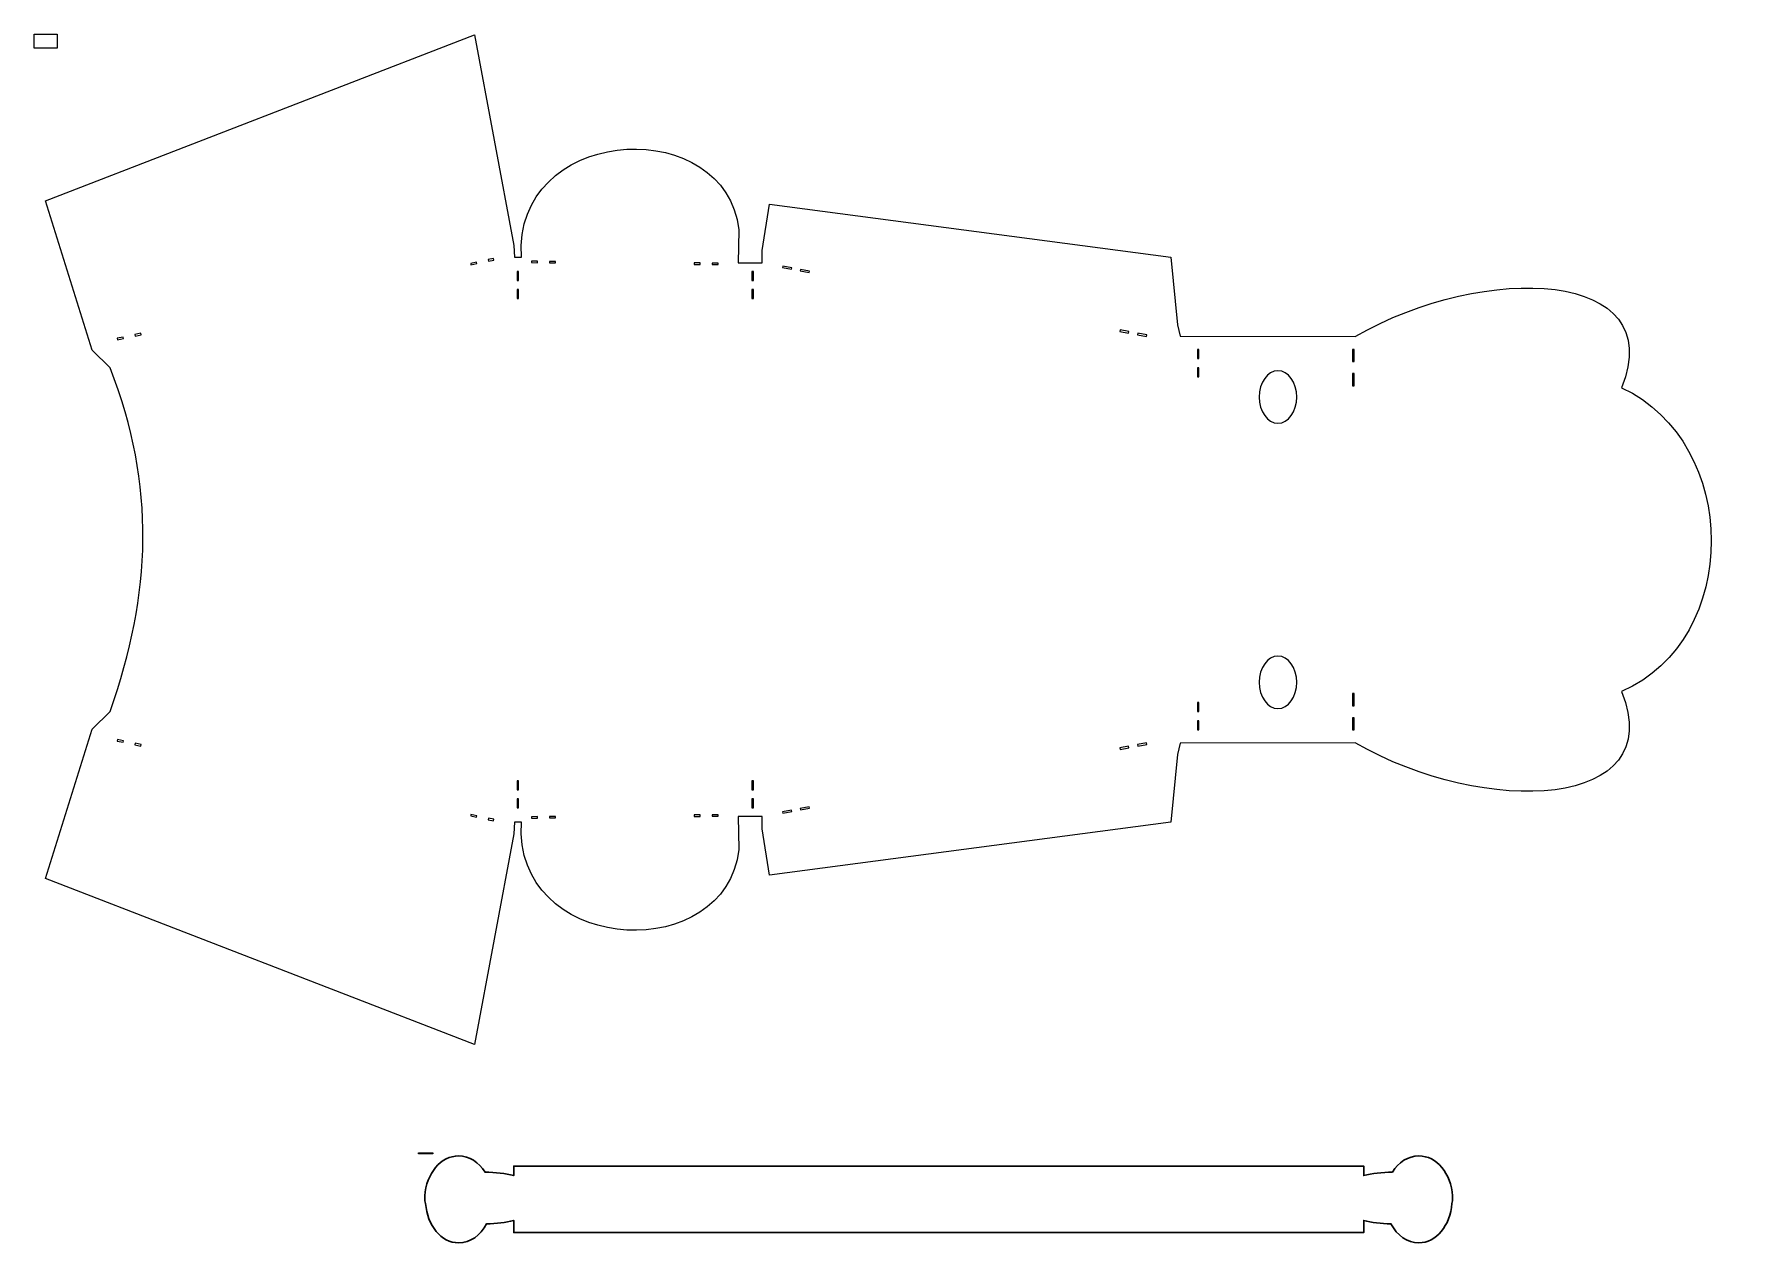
# Model space of a CAD drawing. Header units: centimetres. Extents: x -13.3 to 12.8, y -4.9 to 13.6.
import ezdxf

# ---------------------------------------------------------------- set-up
doc = ezdxf.new("R2010")
doc.units = ezdxf.units.CM
doc.header["$MEASUREMENT"] = 0
doc.header["$XCLIPFRAME"] = 0
doc.layers.add('Layer 1', color=7, linetype='Continuous')
picture_1 = doc.add_image_def('image1.jpg', size_in_pixel=(1838, 1114))
picture_2 = doc.add_image_def('image2.jpg', size_in_pixel=(1134, 95))

msp = doc.modelspace()

# ---------------------------------------------------------------- linework, layer by layer
at = {"layer": 'Layer 1', "lineweight": 25}
for points, knots in [([(-6.58978, 13.61529), (-6.58978, 13.61529), (-13.16467, 11.06868), (-13.16467, 11.06868), (-13.16467, 11.06868), (-13.16467, 11.06868), (-12.45361, 8.77755), (-12.45361, 8.77755), (-12.45361, 8.77755), (-12.45361, 8.77755), (-12.17662, 8.50966), (-12.17662, 8.50966), (-12.17662, 8.50966), (-11.46824, 6.6867), (-11.54256, 5.0603), (-12.17662, 3.23784), (-12.17662, 3.23784), (-12.17662, 3.23784), (-12.45361, 2.96995), (-12.45361, 2.96995), (-12.45361, 2.96995), (-12.45361, 2.96995), (-13.16467, 0.67882), (-13.16467, 0.67882), (-13.16467, 0.67882), (-13.16467, 0.67882), (-6.58978, -1.86779), (-6.58978, -1.86779), (-6.58978, -1.86779), (-6.58978, -1.86779), (-5.98537, 1.36343), (-5.98537, 1.36343), (-5.98537, 1.36343), (-5.98537, 1.36343), (-5.9771, 1.54451), (-5.9771, 1.54451), (-5.9771, 1.54451), (-5.9771, 1.54451), (-5.86796, 1.54451), (-5.86796, 1.54451), (-5.86796, 1.54451), (-5.86796, 1.54451), (-5.8754, 1.36343), (-5.8754, 1.36343), (-5.8754, 1.36343), (-5.79787, -0.50159), (-2.74619, -0.62303), (-2.53835, 1.122), (-2.53835, 1.122), (-2.53835, 1.122), (-2.53835, 1.13109), (-2.53835, 1.13109), (-2.53835, 1.13109), (-2.53835, 1.13109), (-2.54661, 1.63132), (-2.54661, 1.63132), (-2.54661, 1.63132), (-2.54661, 1.63132), (-2.18033, 1.63132), (-2.18033, 1.63132), (-2.18033, 1.63132), (-2.18033, 1.63132), (-2.18033, 1.44198), (-2.18033, 1.44198), (-2.18033, 1.44198), (-2.18033, 1.44198), (-2.18199, 1.44198), (-2.18199, 1.44198), (-2.18199, 1.44198), (-2.18199, 1.44198), (-2.07036, 0.73257), (-2.07036, 0.73257), (-2.07036, 0.73257), (-2.07036, 0.73257), (4.08533, 1.5412), (4.08533, 1.5412), (4.08533, 1.5412), (4.08533, 1.5412), (4.18372, 2.58217), (4.18372, 2.58217), (4.18372, 2.58217), (4.18372, 2.58217), (4.22755, 2.7558), (4.22755, 2.7558), (4.22755, 2.7558), (4.22755, 2.7558), (6.91059, 2.75828), (6.91059, 2.75828), (6.91059, 2.75828), (8.89936, 1.61317), (11.72562, 1.72857), (10.99178, 3.54459), (10.99178, 3.54459), (12.83572, 4.34607), (12.81436, 7.36013), (10.99178, 8.20291), (10.99178, 8.20291), (11.72562, 10.01893), (8.89936, 10.13433), (6.91059, 8.98922), (6.91059, 8.98922), (6.91059, 8.98922), (4.22755, 8.9917), (4.22755, 8.9917), (4.22755, 8.9917), (4.22755, 8.9917), (4.18372, 9.16533), (4.18372, 9.16533), (4.18372, 9.16533), (4.18372, 9.16533), (4.08533, 10.2063), (4.08533, 10.2063), (4.08533, 10.2063), (4.08533, 10.2063), (-2.07036, 11.01493), (-2.07036, 11.01493), (-2.07036, 11.01493), (-2.07036, 11.01493), (-2.18199, 10.30552), (-2.18199, 10.30552), (-2.18199, 10.30552), (-2.18199, 10.30552), (-2.18033, 10.30552), (-2.18033, 10.30552), (-2.18033, 10.30552), (-2.18033, 10.30552), (-2.18033, 10.11618), (-2.18033, 10.11618), (-2.18033, 10.11618), (-2.18033, 10.11618), (-2.54661, 10.11618), (-2.54661, 10.11618), (-2.54661, 10.11618), (-2.54661, 10.11618), (-2.53835, 10.61641), (-2.53835, 10.61641), (-2.53835, 10.61641), (-2.53835, 10.61641), (-2.53835, 10.6255), (-2.53835, 10.6255), (-2.53835, 10.6255), (-2.74619, 12.37053), (-5.79787, 12.24909), (-5.8754, 10.38407), (-5.8754, 10.38407), (-5.8754, 10.38407), (-5.86796, 10.20299), (-5.86796, 10.20299), (-5.86796, 10.20299), (-5.86796, 10.20299), (-5.9771, 10.20299), (-5.9771, 10.20299), (-5.9771, 10.20299), (-5.9771, 10.20299), (-5.98537, 10.38407), (-5.98537, 10.38407), (-5.98537, 10.38407), (-5.98537, 10.38407), (-6.58978, 13.61529), (-6.58978, 13.61529)], [0, 0, 0, 0, 0.02439024, 0.02439024, 0.02439024, 0.02439024, 0.04878049, 0.04878049, 0.04878049, 0.04878049, 0.07317073, 0.07317073, 0.07317073, 0.07317073, 0.09756098, 0.09756098, 0.09756098, 0.09756098, 0.12195122, 0.12195122, 0.12195122, 0.12195122, 0.14634146, 0.14634146, 0.14634146, 0.14634146, 0.17073171, 0.17073171, 0.17073171, 0.17073171, 0.19512195, 0.19512195, 0.19512195, 0.19512195, 0.2195122, 0.2195122, 0.2195122, 0.2195122, 0.24390244, 0.24390244, 0.24390244, 0.24390244, 0.26829268, 0.26829268, 0.26829268, 0.26829268, 0.29268293, 0.29268293, 0.29268293, 0.29268293, 0.31707317, 0.31707317, 0.31707317, 0.31707317, 0.34146341, 0.34146341, 0.34146341, 0.34146341, 0.36585366, 0.36585366, 0.36585366, 0.36585366, 0.3902439, 0.3902439, 0.3902439, 0.3902439, 0.41463415, 0.41463415, 0.41463415, 0.41463415, 0.43902439, 0.43902439, 0.43902439, 0.43902439, 0.46341463, 0.46341463, 0.46341463, 0.46341463, 0.48780488, 0.48780488, 0.48780488, 0.48780488, 0.51219512, 0.51219512, 0.51219512, 0.51219512, 0.53658537, 0.53658537, 0.53658537, 0.53658537, 0.56097561, 0.56097561, 0.56097561, 0.56097561, 0.58536585, 0.58536585, 0.58536585, 0.58536585, 0.6097561, 0.6097561, 0.6097561, 0.6097561, 0.63414634, 0.63414634, 0.63414634, 0.63414634, 0.65853659, 0.65853659, 0.65853659, 0.65853659, 0.68292683, 0.68292683, 0.68292683, 0.68292683, 0.70731707, 0.70731707, 0.70731707, 0.70731707, 0.73170732, 0.73170732, 0.73170732, 0.73170732, 0.75609756, 0.75609756, 0.75609756, 0.75609756, 0.7804878, 0.7804878, 0.7804878, 0.7804878, 0.80487805, 0.80487805, 0.80487805, 0.80487805, 0.82926829, 0.82926829, 0.82926829, 0.82926829, 0.85365854, 0.85365854, 0.85365854, 0.85365854, 0.87804878, 0.87804878, 0.87804878, 0.87804878, 0.90243902, 0.90243902, 0.90243902, 0.90243902, 0.92682927, 0.92682927, 0.92682927, 0.92682927, 0.95121951, 0.95121951, 0.95121951, 0.95121951, 1, 1, 1, 1]), ([(-6.55919, 10.12775), (-6.55919, 10.12775), (-6.55423, 10.10543), (-6.55423, 10.10543), (-6.55423, 10.10543), (-6.55423, 10.10543), (-6.64518, 10.08641), (-6.64518, 10.08641), (-6.64518, 10.08641), (-6.64518, 10.08641), (-6.64931, 10.10874), (-6.64931, 10.10874), (-6.64931, 10.10874), (-6.64931, 10.10874), (-6.55919, 10.12775), (-6.55919, 10.12775)], [0, 0, 0, 0, 0.2, 0.2, 0.2, 0.2, 0.4, 0.4, 0.4, 0.4, 0.6, 0.6, 0.6, 0.6, 1, 1, 1, 1]), ([(-6.29874, 10.18315), (-6.29874, 10.18315), (-6.29378, 10.16083), (-6.29378, 10.16083), (-6.29378, 10.16083), (-6.29378, 10.16083), (-6.37398, 10.14429), (-6.37398, 10.14429), (-6.37398, 10.14429), (-6.37398, 10.14429), (-6.37894, 10.16661), (-6.37894, 10.16661), (-6.37894, 10.16661), (-6.37894, 10.16661), (-6.29874, 10.18315), (-6.29874, 10.18315)], [0, 0, 0, 0, 0.2, 0.2, 0.2, 0.2, 0.4, 0.4, 0.4, 0.4, 0.6, 0.6, 0.6, 0.6, 1, 1, 1, 1]), ([(-5.93824, 9.98719), (-5.93824, 9.98719), (-5.91509, 9.98719), (-5.91509, 9.98719), (-5.91509, 9.98719), (-5.91509, 9.98719), (-5.91509, 9.84911), (-5.91509, 9.84911), (-5.91509, 9.84911), (-5.91509, 9.84911), (-5.93824, 9.84911), (-5.93824, 9.84911), (-5.93824, 9.84911), (-5.93824, 9.84911), (-5.93824, 9.98719), (-5.93824, 9.98719)], [0, 0, 0, 0, 0.2, 0.2, 0.2, 0.2, 0.4, 0.4, 0.4, 0.4, 0.6, 0.6, 0.6, 0.6, 1, 1, 1, 1]), ([(-5.71665, 10.14346), (-5.71665, 10.14346), (-5.62405, 10.14264), (-5.62405, 10.14264), (-5.62405, 10.14264), (-5.62405, 10.14264), (-5.62405, 10.11949), (-5.62405, 10.11949), (-5.62405, 10.11949), (-5.62405, 10.11949), (-5.71665, 10.12031), (-5.71665, 10.12031), (-5.71665, 10.12031), (-5.71665, 10.12031), (-5.71665, 10.14346), (-5.71665, 10.14346)], [0, 0, 0, 0, 0.2, 0.2, 0.2, 0.2, 0.4, 0.4, 0.4, 0.4, 0.6, 0.6, 0.6, 0.6, 1, 1, 1, 1]), ([(-5.43967, 10.14016), (-5.43967, 10.14016), (-5.34706, 10.1385), (-5.34706, 10.1385), (-5.34706, 10.1385), (-5.34706, 10.1385), (-5.34706, 10.11535), (-5.34706, 10.11535), (-5.34706, 10.11535), (-5.34706, 10.11535), (-5.43967, 10.11701), (-5.43967, 10.11701), (-5.43967, 10.11701), (-5.43967, 10.11701), (-5.43967, 10.14016), (-5.43967, 10.14016)], [0, 0, 0, 0, 0.2, 0.2, 0.2, 0.2, 0.4, 0.4, 0.4, 0.4, 0.6, 0.6, 0.6, 0.6, 1, 1, 1, 1]), ([(-3.22461, 10.11618), (-3.22461, 10.11618), (-3.13201, 10.11535), (-3.13201, 10.11535), (-3.13201, 10.11535), (-3.13201, 10.11535), (-3.13201, 10.09303), (-3.13201, 10.09303), (-3.13201, 10.09303), (-3.13201, 10.09303), (-3.22461, 10.09303), (-3.22461, 10.09303), (-3.22461, 10.09303), (-3.22461, 10.09303), (-3.22461, 10.11618), (-3.22461, 10.11618)], [0, 0, 0, 0, 0.2, 0.2, 0.2, 0.2, 0.4, 0.4, 0.4, 0.4, 0.6, 0.6, 0.6, 0.6, 1, 1, 1, 1]), ([(-2.94762, 10.1137), (-2.94762, 10.1137), (-2.85502, 10.11287), (-2.85502, 10.11287), (-2.85502, 10.11287), (-2.85502, 10.11287), (-2.85502, 10.08972), (-2.85502, 10.08972), (-2.85502, 10.08972), (-2.85502, 10.08972), (-2.94762, 10.09055), (-2.94762, 10.09055), (-2.94762, 10.09055), (-2.94762, 10.09055), (-2.94762, 10.1137), (-2.94762, 10.1137)], [0, 0, 0, 0, 0.2, 0.2, 0.2, 0.2, 0.4, 0.4, 0.4, 0.4, 0.6, 0.6, 0.6, 0.6, 1, 1, 1, 1]), ([(-2.33908, 9.98719), (-2.33908, 9.98719), (-2.31593, 9.98719), (-2.31593, 9.98719), (-2.31593, 9.98719), (-2.31593, 9.98719), (-2.31593, 9.84911), (-2.31593, 9.84911), (-2.31593, 9.84911), (-2.31593, 9.84911), (-2.33908, 9.84911), (-2.33908, 9.84911), (-2.33908, 9.84911), (-2.33908, 9.84911), (-2.33908, 9.98719), (-2.33908, 9.98719)], [0, 0, 0, 0, 0.2, 0.2, 0.2, 0.2, 0.4, 0.4, 0.4, 0.4, 0.6, 0.6, 0.6, 0.6, 1, 1, 1, 1]), ([(-1.86366, 10.06822), (-1.86366, 10.06822), (-1.72806, 10.04259), (-1.72806, 10.04259), (-1.72806, 10.04259), (-1.72806, 10.04259), (-1.73219, 10.02027), (-1.73219, 10.02027), (-1.73219, 10.02027), (-1.73219, 10.02027), (-1.86862, 10.04507), (-1.86862, 10.04507), (-1.86862, 10.04507), (-1.86862, 10.04507), (-1.86366, 10.06822), (-1.86366, 10.06822)], [0, 0, 0, 0, 0.2, 0.2, 0.2, 0.2, 0.4, 0.4, 0.4, 0.4, 0.6, 0.6, 0.6, 0.6, 1, 1, 1, 1]), ([(-1.59246, 10.01613), (-1.59246, 10.01613), (-1.45604, 9.99133), (-1.45604, 9.99133), (-1.45604, 9.99133), (-1.45604, 9.99133), (-1.46017, 9.96818), (-1.46017, 9.96818), (-1.46017, 9.96818), (-1.46017, 9.96818), (-1.5966, 9.99381), (-1.5966, 9.99381), (-1.5966, 9.99381), (-1.5966, 9.99381), (-1.59246, 10.01613), (-1.59246, 10.01613)], [0, 0, 0, 0, 0.2, 0.2, 0.2, 0.2, 0.4, 0.4, 0.4, 0.4, 0.6, 0.6, 0.6, 0.6, 1, 1, 1, 1]), ([(-5.93824, 9.71021), (-5.93824, 9.71021), (-5.91509, 9.71021), (-5.91509, 9.71021), (-5.91509, 9.71021), (-5.91509, 9.71021), (-5.91509, 9.57213), (-5.91509, 9.57213), (-5.91509, 9.57213), (-5.91509, 9.57213), (-5.93824, 9.57213), (-5.93824, 9.57213), (-5.93824, 9.57213), (-5.93824, 9.57213), (-5.93824, 9.71021), (-5.93824, 9.71021)], [0, 0, 0, 0, 0.2, 0.2, 0.2, 0.2, 0.4, 0.4, 0.4, 0.4, 0.6, 0.6, 0.6, 0.6, 1, 1, 1, 1]), ([(-2.33908, 9.71021), (-2.33908, 9.71021), (-2.31593, 9.71021), (-2.31593, 9.71021), (-2.31593, 9.71021), (-2.31593, 9.71021), (-2.31593, 9.57213), (-2.31593, 9.57213), (-2.31593, 9.57213), (-2.31593, 9.57213), (-2.33908, 9.57213), (-2.33908, 9.57213), (-2.33908, 9.57213), (-2.33908, 9.57213), (-2.33908, 9.71021), (-2.33908, 9.71021)], [0, 0, 0, 0, 0.2, 0.2, 0.2, 0.2, 0.4, 0.4, 0.4, 0.4, 0.6, 0.6, 0.6, 0.6, 1, 1, 1, 1]), ([(-11.97653, 8.9793), (-11.97653, 8.9793), (-11.97157, 8.95697), (-11.97157, 8.95697), (-11.97157, 8.95697), (-11.97157, 8.95697), (-12.06252, 8.93796), (-12.06252, 8.93796), (-12.06252, 8.93796), (-12.06252, 8.93796), (-12.06665, 8.96028), (-12.06665, 8.96028), (-12.06665, 8.96028), (-12.06665, 8.96028), (-11.97653, 8.9793), (-11.97653, 8.9793)], [0, 0, 0, 0, 0.2, 0.2, 0.2, 0.2, 0.4, 0.4, 0.4, 0.4, 0.6, 0.6, 0.6, 0.6, 1, 1, 1, 1]), ([(-11.70533, 9.03717), (-11.70533, 9.03717), (-11.7012, 9.01485), (-11.7012, 9.01485), (-11.7012, 9.01485), (-11.7012, 9.01485), (-11.79132, 8.99501), (-11.79132, 8.99501), (-11.79132, 8.99501), (-11.79132, 8.99501), (-11.79628, 9.01733), (-11.79628, 9.01733), (-11.79628, 9.01733), (-11.79628, 9.01733), (-11.70533, 9.03717), (-11.70533, 9.03717)], [0, 0, 0, 0, 0.2, 0.2, 0.2, 0.2, 0.4, 0.4, 0.4, 0.4, 0.6, 0.6, 0.6, 0.6, 1, 1, 1, 1]), ([(3.30481, 9.09009), (3.30481, 9.09009), (3.44041, 9.06363), (3.44041, 9.06363), (3.44041, 9.06363), (3.44041, 9.06363), (3.43628, 9.04131), (3.43628, 9.04131), (3.43628, 9.04131), (3.43628, 9.04131), (3.30068, 9.06694), (3.30068, 9.06694), (3.30068, 9.06694), (3.30068, 9.06694), (3.30481, 9.09009), (3.30481, 9.09009)], [0, 0, 0, 0, 0.2, 0.2, 0.2, 0.2, 0.4, 0.4, 0.4, 0.4, 0.6, 0.6, 0.6, 0.6, 1, 1, 1, 1]), ([(3.57684, 9.038), (3.57684, 9.038), (3.71326, 9.01237), (3.71326, 9.01237), (3.71326, 9.01237), (3.71326, 9.01237), (3.70913, 8.98922), (3.70913, 8.98922), (3.70913, 8.98922), (3.70913, 8.98922), (3.5727, 9.01568), (3.5727, 9.01568), (3.5727, 9.01568), (3.5727, 9.01568), (3.57684, 9.038), (3.57684, 9.038)], [0, 0, 0, 0, 0.2, 0.2, 0.2, 0.2, 0.4, 0.4, 0.4, 0.4, 0.6, 0.6, 0.6, 0.6, 1, 1, 1, 1]), ([(4.49048, 8.78747), (4.49048, 8.78747), (4.51363, 8.78747), (4.51363, 8.78747), (4.51363, 8.78747), (4.51363, 8.78747), (4.51363, 8.64939), (4.51363, 8.64939), (4.51363, 8.64939), (4.51363, 8.64939), (4.49048, 8.64939), (4.49048, 8.64939), (4.49048, 8.64939), (4.49048, 8.64939), (4.49048, 8.78747), (4.49048, 8.78747)], [0, 0, 0, 0, 0.2, 0.2, 0.2, 0.2, 0.4, 0.4, 0.4, 0.4, 0.6, 0.6, 0.6, 0.6, 1, 1, 1, 1]), ([(6.86842, 8.78747), (6.86842, 8.78747), (6.89157, 8.78747), (6.89157, 8.78747), (6.89157, 8.78747), (6.89157, 8.78747), (6.89157, 8.60309), (6.89157, 8.60309), (6.89157, 8.60309), (6.89157, 8.60309), (6.86842, 8.60309), (6.86842, 8.60309), (6.86842, 8.60309), (6.86842, 8.60309), (6.86842, 8.78747), (6.86842, 8.78747)], [0, 0, 0, 0, 0.2, 0.2, 0.2, 0.2, 0.4, 0.4, 0.4, 0.4, 0.6, 0.6, 0.6, 0.6, 1, 1, 1, 1]), ([(4.49048, 8.51049), (4.49048, 8.51049), (4.51363, 8.51049), (4.51363, 8.51049), (4.51363, 8.51049), (4.51363, 8.51049), (4.51363, 8.37241), (4.51363, 8.37241), (4.51363, 8.37241), (4.51363, 8.37241), (4.49048, 8.37241), (4.49048, 8.37241), (4.49048, 8.37241), (4.49048, 8.37241), (4.49048, 8.51049), (4.49048, 8.51049)], [0, 0, 0, 0, 0.2, 0.2, 0.2, 0.2, 0.4, 0.4, 0.4, 0.4, 0.6, 0.6, 0.6, 0.6, 1, 1, 1, 1]), ([(5.72492, 8.46419), (5.88392, 8.46419), (6.01266, 8.28337), (6.01266, 8.0607), (6.01266, 8.0607), (6.01266, 7.83802), (5.88392, 7.65803), (5.72492, 7.65803), (5.72492, 7.65803), (5.56593, 7.65803), (5.43719, 7.83802), (5.43719, 8.0607), (5.43719, 8.0607), (5.43719, 8.28337), (5.56593, 8.46419), (5.72492, 8.46419)], [0, 0, 0, 0, 0.2, 0.2, 0.2, 0.2, 0.4, 0.4, 0.4, 0.4, 0.6, 0.6, 0.6, 0.6, 1, 1, 1, 1]), ([(6.86842, 8.41871), (6.86842, 8.41871), (6.89157, 8.41871), (6.89157, 8.41871), (6.89157, 8.41871), (6.89157, 8.41871), (6.89157, 8.2335), (6.89157, 8.2335), (6.89157, 8.2335), (6.89157, 8.2335), (6.86842, 8.2335), (6.86842, 8.2335), (6.86842, 8.2335), (6.86842, 8.2335), (6.86842, 8.41871), (6.86842, 8.41871)], [0, 0, 0, 0, 0.2, 0.2, 0.2, 0.2, 0.4, 0.4, 0.4, 0.4, 0.6, 0.6, 0.6, 0.6, 1, 1, 1, 1]), ([(5.72492, 4.08947), (5.88392, 4.08947), (6.01266, 3.90948), (6.01266, 3.6868), (6.01266, 3.6868), (6.01266, 3.46413), (5.88392, 3.28331), (5.72492, 3.28331), (5.72492, 3.28331), (5.56593, 3.28331), (5.43719, 3.46413), (5.43719, 3.6868), (5.43719, 3.6868), (5.43719, 3.90948), (5.56593, 4.08947), (5.72492, 4.08947)], [0, 0, 0, 0, 0.2, 0.2, 0.2, 0.2, 0.4, 0.4, 0.4, 0.4, 0.6, 0.6, 0.6, 0.6, 1, 1, 1, 1]), ([(6.86842, 3.514), (6.86842, 3.514), (6.89157, 3.514), (6.89157, 3.514), (6.89157, 3.514), (6.89157, 3.514), (6.89157, 3.32879), (6.89157, 3.32879), (6.89157, 3.32879), (6.89157, 3.32879), (6.86842, 3.32879), (6.86842, 3.32879), (6.86842, 3.32879), (6.86842, 3.32879), (6.86842, 3.514), (6.86842, 3.514)], [0, 0, 0, 0, 0.2, 0.2, 0.2, 0.2, 0.4, 0.4, 0.4, 0.4, 0.6, 0.6, 0.6, 0.6, 1, 1, 1, 1]), ([(4.49048, 3.37509), (4.49048, 3.37509), (4.51363, 3.37509), (4.51363, 3.37509), (4.51363, 3.37509), (4.51363, 3.37509), (4.51363, 3.23701), (4.51363, 3.23701), (4.51363, 3.23701), (4.51363, 3.23701), (4.49048, 3.23701), (4.49048, 3.23701), (4.49048, 3.23701), (4.49048, 3.23701), (4.49048, 3.37509), (4.49048, 3.37509)], [0, 0, 0, 0, 0.2, 0.2, 0.2, 0.2, 0.4, 0.4, 0.4, 0.4, 0.6, 0.6, 0.6, 0.6, 1, 1, 1, 1]), ([(6.86842, 3.14441), (6.86842, 3.14441), (6.89157, 3.14441), (6.89157, 3.14441), (6.89157, 3.14441), (6.89157, 3.14441), (6.89157, 2.96003), (6.89157, 2.96003), (6.89157, 2.96003), (6.89157, 2.96003), (6.86842, 2.96003), (6.86842, 2.96003), (6.86842, 2.96003), (6.86842, 2.96003), (6.86842, 3.14441), (6.86842, 3.14441)], [0, 0, 0, 0, 0.2, 0.2, 0.2, 0.2, 0.4, 0.4, 0.4, 0.4, 0.6, 0.6, 0.6, 0.6, 1, 1, 1, 1]), ([(4.49048, 3.09811), (4.49048, 3.09811), (4.51363, 3.09811), (4.51363, 3.09811), (4.51363, 3.09811), (4.51363, 3.09811), (4.51363, 2.96003), (4.51363, 2.96003), (4.51363, 2.96003), (4.51363, 2.96003), (4.49048, 2.96003), (4.49048, 2.96003), (4.49048, 2.96003), (4.49048, 2.96003), (4.49048, 3.09811), (4.49048, 3.09811)], [0, 0, 0, 0, 0.2, 0.2, 0.2, 0.2, 0.4, 0.4, 0.4, 0.4, 0.6, 0.6, 0.6, 0.6, 1, 1, 1, 1]), ([(-12.06252, 2.80954), (-12.06252, 2.80954), (-11.97157, 2.79053), (-11.97157, 2.79053), (-11.97157, 2.79053), (-11.97157, 2.79053), (-11.97653, 2.7682), (-11.97653, 2.7682), (-11.97653, 2.7682), (-11.97653, 2.7682), (-12.06665, 2.78722), (-12.06665, 2.78722), (-12.06665, 2.78722), (-12.06665, 2.78722), (-12.06252, 2.80954), (-12.06252, 2.80954)], [0, 0, 0, 0, 0.2, 0.2, 0.2, 0.2, 0.4, 0.4, 0.4, 0.4, 0.6, 0.6, 0.6, 0.6, 1, 1, 1, 1]), ([(-11.79132, 2.75249), (-11.79132, 2.75249), (-11.7012, 2.73265), (-11.7012, 2.73265), (-11.7012, 2.73265), (-11.7012, 2.73265), (-11.70533, 2.71033), (-11.70533, 2.71033), (-11.70533, 2.71033), (-11.70533, 2.71033), (-11.79628, 2.73017), (-11.79628, 2.73017), (-11.79628, 2.73017), (-11.79628, 2.73017), (-11.79132, 2.75249), (-11.79132, 2.75249)], [0, 0, 0, 0, 0.2, 0.2, 0.2, 0.2, 0.4, 0.4, 0.4, 0.4, 0.6, 0.6, 0.6, 0.6, 1, 1, 1, 1]), ([(3.43628, 2.70619), (3.43628, 2.70619), (3.44041, 2.68387), (3.44041, 2.68387), (3.44041, 2.68387), (3.44041, 2.68387), (3.30481, 2.65741), (3.30481, 2.65741), (3.30481, 2.65741), (3.30481, 2.65741), (3.30068, 2.68056), (3.30068, 2.68056), (3.30068, 2.68056), (3.30068, 2.68056), (3.43628, 2.70619), (3.43628, 2.70619)], [0, 0, 0, 0, 0.2, 0.2, 0.2, 0.2, 0.4, 0.4, 0.4, 0.4, 0.6, 0.6, 0.6, 0.6, 1, 1, 1, 1]), ([(3.70913, 2.75828), (3.70913, 2.75828), (3.71326, 2.73513), (3.71326, 2.73513), (3.71326, 2.73513), (3.71326, 2.73513), (3.57684, 2.7095), (3.57684, 2.7095), (3.57684, 2.7095), (3.57684, 2.7095), (3.5727, 2.73182), (3.5727, 2.73182), (3.5727, 2.73182), (3.5727, 2.73182), (3.70913, 2.75828), (3.70913, 2.75828)], [0, 0, 0, 0, 0.2, 0.2, 0.2, 0.2, 0.4, 0.4, 0.4, 0.4, 0.6, 0.6, 0.6, 0.6, 1, 1, 1, 1]), ([(-5.93824, 2.17537), (-5.93824, 2.17537), (-5.91509, 2.17537), (-5.91509, 2.17537), (-5.91509, 2.17537), (-5.91509, 2.17537), (-5.91509, 2.03729), (-5.91509, 2.03729), (-5.91509, 2.03729), (-5.91509, 2.03729), (-5.93824, 2.03729), (-5.93824, 2.03729), (-5.93824, 2.03729), (-5.93824, 2.03729), (-5.93824, 2.17537), (-5.93824, 2.17537)], [0, 0, 0, 0, 0.2, 0.2, 0.2, 0.2, 0.4, 0.4, 0.4, 0.4, 0.6, 0.6, 0.6, 0.6, 1, 1, 1, 1]), ([(-2.33908, 2.17537), (-2.33908, 2.17537), (-2.31593, 2.17537), (-2.31593, 2.17537), (-2.31593, 2.17537), (-2.31593, 2.17537), (-2.31593, 2.03729), (-2.31593, 2.03729), (-2.31593, 2.03729), (-2.31593, 2.03729), (-2.33908, 2.03729), (-2.33908, 2.03729), (-2.33908, 2.03729), (-2.33908, 2.03729), (-2.33908, 2.17537), (-2.33908, 2.17537)], [0, 0, 0, 0, 0.2, 0.2, 0.2, 0.2, 0.4, 0.4, 0.4, 0.4, 0.6, 0.6, 0.6, 0.6, 1, 1, 1, 1]), ([(-5.93824, 1.89839), (-5.93824, 1.89839), (-5.91509, 1.89839), (-5.91509, 1.89839), (-5.91509, 1.89839), (-5.91509, 1.89839), (-5.91509, 1.76031), (-5.91509, 1.76031), (-5.91509, 1.76031), (-5.91509, 1.76031), (-5.93824, 1.76031), (-5.93824, 1.76031), (-5.93824, 1.76031), (-5.93824, 1.76031), (-5.93824, 1.89839), (-5.93824, 1.89839)], [0, 0, 0, 0, 0.2, 0.2, 0.2, 0.2, 0.4, 0.4, 0.4, 0.4, 0.6, 0.6, 0.6, 0.6, 1, 1, 1, 1]), ([(-2.33908, 1.89839), (-2.33908, 1.89839), (-2.31593, 1.89839), (-2.31593, 1.89839), (-2.31593, 1.89839), (-2.31593, 1.89839), (-2.31593, 1.76031), (-2.31593, 1.76031), (-2.31593, 1.76031), (-2.31593, 1.76031), (-2.33908, 1.76031), (-2.33908, 1.76031), (-2.33908, 1.76031), (-2.33908, 1.76031), (-2.33908, 1.89839), (-2.33908, 1.89839)], [0, 0, 0, 0, 0.2, 0.2, 0.2, 0.2, 0.4, 0.4, 0.4, 0.4, 0.6, 0.6, 0.6, 0.6, 1, 1, 1, 1]), ([(-6.64518, 1.66109), (-6.64518, 1.66109), (-6.55423, 1.64207), (-6.55423, 1.64207), (-6.55423, 1.64207), (-6.55423, 1.64207), (-6.55919, 1.61975), (-6.55919, 1.61975), (-6.55919, 1.61975), (-6.55919, 1.61975), (-6.64931, 1.63876), (-6.64931, 1.63876), (-6.64931, 1.63876), (-6.64931, 1.63876), (-6.64518, 1.66109), (-6.64518, 1.66109)], [0, 0, 0, 0, 0.2, 0.2, 0.2, 0.2, 0.4, 0.4, 0.4, 0.4, 0.6, 0.6, 0.6, 0.6, 1, 1, 1, 1]), ([(-6.37398, 1.60321), (-6.37398, 1.60321), (-6.29378, 1.58667), (-6.29378, 1.58667), (-6.29378, 1.58667), (-6.29378, 1.58667), (-6.29874, 1.56435), (-6.29874, 1.56435), (-6.29874, 1.56435), (-6.29874, 1.56435), (-6.37894, 1.58089), (-6.37894, 1.58089), (-6.37894, 1.58089), (-6.37894, 1.58089), (-6.37398, 1.60321), (-6.37398, 1.60321)], [0, 0, 0, 0, 0.2, 0.2, 0.2, 0.2, 0.4, 0.4, 0.4, 0.4, 0.6, 0.6, 0.6, 0.6, 1, 1, 1, 1]), ([(-5.62405, 1.62801), (-5.62405, 1.62801), (-5.62405, 1.60486), (-5.62405, 1.60486), (-5.62405, 1.60486), (-5.62405, 1.60486), (-5.71665, 1.60404), (-5.71665, 1.60404), (-5.71665, 1.60404), (-5.71665, 1.60404), (-5.71665, 1.62719), (-5.71665, 1.62719), (-5.71665, 1.62719), (-5.71665, 1.62719), (-5.62405, 1.62801), (-5.62405, 1.62801)], [0, 0, 0, 0, 0.2, 0.2, 0.2, 0.2, 0.4, 0.4, 0.4, 0.4, 0.6, 0.6, 0.6, 0.6, 1, 1, 1, 1]), ([(-5.34706, 1.63215), (-5.34706, 1.63215), (-5.34706, 1.609), (-5.34706, 1.609), (-5.34706, 1.609), (-5.34706, 1.609), (-5.43967, 1.60734), (-5.43967, 1.60734), (-5.43967, 1.60734), (-5.43967, 1.60734), (-5.43967, 1.63049), (-5.43967, 1.63049), (-5.43967, 1.63049), (-5.43967, 1.63049), (-5.34706, 1.63215), (-5.34706, 1.63215)], [0, 0, 0, 0, 0.2, 0.2, 0.2, 0.2, 0.4, 0.4, 0.4, 0.4, 0.6, 0.6, 0.6, 0.6, 1, 1, 1, 1]), ([(-3.22461, 1.65447), (-3.22461, 1.65447), (-3.13201, 1.65447), (-3.13201, 1.65447), (-3.13201, 1.65447), (-3.13201, 1.65447), (-3.13201, 1.63215), (-3.13201, 1.63215), (-3.13201, 1.63215), (-3.13201, 1.63215), (-3.22461, 1.63132), (-3.22461, 1.63132), (-3.22461, 1.63132), (-3.22461, 1.63132), (-3.22461, 1.65447), (-3.22461, 1.65447)], [0, 0, 0, 0, 0.2, 0.2, 0.2, 0.2, 0.4, 0.4, 0.4, 0.4, 0.6, 0.6, 0.6, 0.6, 1, 1, 1, 1]), ([(-2.85502, 1.65778), (-2.85502, 1.65778), (-2.85502, 1.63463), (-2.85502, 1.63463), (-2.85502, 1.63463), (-2.85502, 1.63463), (-2.94762, 1.6338), (-2.94762, 1.6338), (-2.94762, 1.6338), (-2.94762, 1.6338), (-2.94762, 1.65695), (-2.94762, 1.65695), (-2.94762, 1.65695), (-2.94762, 1.65695), (-2.85502, 1.65778), (-2.85502, 1.65778)], [0, 0, 0, 0, 0.2, 0.2, 0.2, 0.2, 0.4, 0.4, 0.4, 0.4, 0.6, 0.6, 0.6, 0.6, 1, 1, 1, 1]), ([(-1.73219, 1.72723), (-1.73219, 1.72723), (-1.72806, 1.70491), (-1.72806, 1.70491), (-1.72806, 1.70491), (-1.72806, 1.70491), (-1.86366, 1.67928), (-1.86366, 1.67928), (-1.86366, 1.67928), (-1.86366, 1.67928), (-1.86862, 1.70243), (-1.86862, 1.70243), (-1.86862, 1.70243), (-1.86862, 1.70243), (-1.73219, 1.72723), (-1.73219, 1.72723)], [0, 0, 0, 0, 0.2, 0.2, 0.2, 0.2, 0.4, 0.4, 0.4, 0.4, 0.6, 0.6, 0.6, 0.6, 1, 1, 1, 1]), ([(-1.46017, 1.77932), (-1.46017, 1.77932), (-1.45604, 1.75617), (-1.45604, 1.75617), (-1.45604, 1.75617), (-1.45604, 1.75617), (-1.59246, 1.73137), (-1.59246, 1.73137), (-1.59246, 1.73137), (-1.59246, 1.73137), (-1.5966, 1.75369), (-1.5966, 1.75369), (-1.5966, 1.75369), (-1.5966, 1.75369), (-1.46017, 1.77932), (-1.46017, 1.77932)], [0, 0, 0, 0, 0.2, 0.2, 0.2, 0.2, 0.4, 0.4, 0.4, 0.4, 0.6, 0.6, 0.6, 0.6, 1, 1, 1, 1])]:
    msp.add_open_spline(points, degree=3, knots=knots, dxfattribs=at)
at = {"layer": 'Layer 1', "lineweight": 30}
msp.add_open_spline([(8.40171, -4.18739), (8.381, -3.84379), (8.15618, -3.57281), (7.88411, -3.57281), (7.88411, -3.57281), (7.72104, -3.57281), (7.57393, -3.67086), (7.47904, -3.82281), (7.47904, -3.82281), (7.31878, -3.82464), (7.16931, -3.84078), (7.0402, -3.87489), (7.0402, -3.87489), (7.0402, -3.87489), (7.0402, -3.72906), (7.0402, -3.72906), (7.0402, -3.72906), (7.0402, -3.72906), (6.96144, -3.72906), (6.96144, -3.72906), (6.96144, -3.72906), (6.96144, -3.72906), (-5.91104, -3.72906), (-5.91104, -3.72906), (-5.91104, -3.72906), (-5.91104, -3.72906), (-5.9898, -3.72906), (-5.9898, -3.72906), (-5.9898, -3.72906), (-5.9898, -3.72906), (-5.9898, -3.87489), (-5.9898, -3.87489), (-5.9898, -3.87489), (-6.11891, -3.84078), (-6.26838, -3.82464), (-6.42864, -3.82281), (-6.42864, -3.82281), (-6.52353, -3.67086), (-6.67064, -3.57281), (-6.83372, -3.57281), (-6.83372, -3.57281), (-7.10577, -3.57281), (-7.3306, -3.84379), (-7.35132, -4.18739), (-7.35132, -4.18739), (-7.35301, -4.19738), (-7.35131, -4.20846), (-7.35132, -4.21864), (-7.35132, -4.21864), (-7.35132, -4.24622), (-7.35211, -4.27597), (-7.34006, -4.30197), (-7.34006, -4.30197), (-7.31525, -4.64028), (-7.10283, -4.90614), (-6.83372, -4.90614), (-6.83372, -4.90614), (-6.65514, -4.90614), (-6.49918, -4.79182), (-6.40613, -4.61447), (-6.40613, -4.61447), (-6.2548, -4.611), (-6.11252, -4.59482), (-5.9898, -4.56239), (-5.9898, -4.56239), (-5.9898, -4.56239), (-5.9898, -4.74989), (-5.9898, -4.74989), (-5.9898, -4.74989), (-5.9898, -4.74989), (-5.91104, -4.74989), (-5.91104, -4.74989), (-5.91104, -4.74989), (-5.91104, -4.74989), (6.96144, -4.74989), (6.96144, -4.74989), (6.96144, -4.74989), (6.96144, -4.74989), (7.0402, -4.74989), (7.0402, -4.74989), (7.0402, -4.74989), (7.0402, -4.74989), (7.0402, -4.56239), (7.0402, -4.56239), (7.0402, -4.56239), (7.16292, -4.59482), (7.3052, -4.611), (7.45653, -4.61447), (7.45653, -4.61447), (7.54958, -4.79182), (7.70555, -4.90614), (7.88411, -4.90614), (7.88411, -4.90614), (8.15323, -4.90614), (8.36565, -4.64028), (8.39046, -4.30197), (8.39046, -4.30197), (8.40251, -4.27597), (8.40171, -4.24622), (8.40171, -4.21864), (8.40171, -4.21864), (8.40171, -4.20846), (8.40341, -4.19738), (8.40171, -4.18739)], degree=3, knots=[0, 0, 0, 0, 0.03703704, 0.03703704, 0.03703704, 0.03703704, 0.07407407, 0.07407407, 0.07407407, 0.07407407, 0.11111111, 0.11111111, 0.11111111, 0.11111111, 0.14814815, 0.14814815, 0.14814815, 0.14814815, 0.18518519, 0.18518519, 0.18518519, 0.18518519, 0.22222222, 0.22222222, 0.22222222, 0.22222222, 0.25925926, 0.25925926, 0.25925926, 0.25925926, 0.2962963, 0.2962963, 0.2962963, 0.2962963, 0.33333333, 0.33333333, 0.33333333, 0.33333333, 0.37037037, 0.37037037, 0.37037037, 0.37037037, 0.40740741, 0.40740741, 0.40740741, 0.40740741, 0.44444444, 0.44444444, 0.44444444, 0.44444444, 0.48148148, 0.48148148, 0.48148148, 0.48148148, 0.51851852, 0.51851852, 0.51851852, 0.51851852, 0.55555556, 0.55555556, 0.55555556, 0.55555556, 0.59259259, 0.59259259, 0.59259259, 0.59259259, 0.62962963, 0.62962963, 0.62962963, 0.62962963, 0.66666667, 0.66666667, 0.66666667, 0.66666667, 0.7037037, 0.7037037, 0.7037037, 0.7037037, 0.74074074, 0.74074074, 0.74074074, 0.74074074, 0.77777778, 0.77777778, 0.77777778, 0.77777778, 0.81481481, 0.81481481, 0.81481481, 0.81481481, 0.85185185, 0.85185185, 0.85185185, 0.85185185, 0.88888889, 0.88888889, 0.88888889, 0.88888889, 0.92592593, 0.92592593, 0.92592593, 0.92592593, 1, 1, 1, 1], dxfattribs=at)

# ---------------------------------------------------------------- pictures from other files: only their frames are drawn
at = {"layer": 'Layer 1', "color": 0}
image = msp.add_image(picture_1, insert=(-13.16467, -1.86779), size_in_units=(25.52778, 15.47222), dxfattribs=at)
image.set_boundary_path([(-13.1647, -1.8678), (12.3667, 13.6153)])
image.dxf.flags = 3
at = {"layer": 'Layer 1'}
image = msp.add_image(picture_2, insert=(-7.35207, -4.90614), size_in_units=(15.75, 1.31944), dxfattribs=at)
image.set_boundary_path([(-7.352, -4.9061), (8.4025, -3.5728)])
image.dxf.flags = 3

doc.saveas('drawing.dxf')
